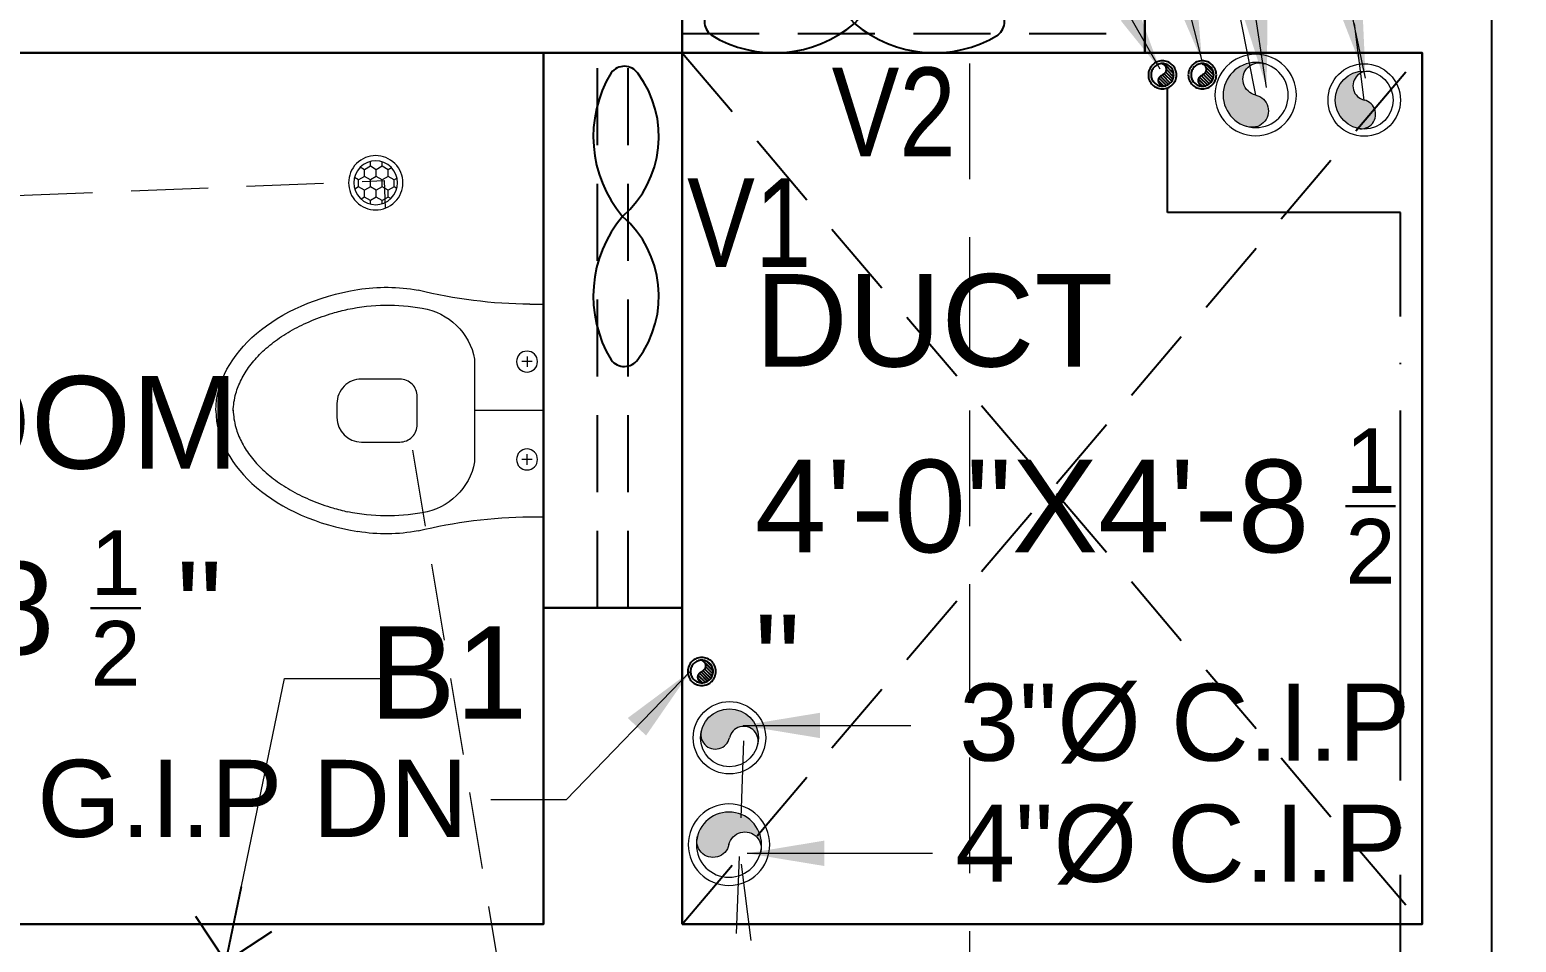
# Model space of a CAD drawing. Header units: feet. Extents: x 18471 to 30550, y -13540 to -11719.
# Drawn here: x 19065.3 to 19161.7, y -12815.5 to -12756.3 of the extents above; entities that cross this region are included whole.
import ezdxf

# ---------------------------------------------------------------- set-up
doc = ezdxf.new("R2010")
doc.units = ezdxf.units.FT
doc.header["$MEASUREMENT"] = 0
doc.header["$PDMODE"] = 2
doc.linetypes.add('ACAD_ISO04W100', pattern=[30, 24, -3, 0, -3])
doc.linetypes.add('DASHED', pattern=[0.75, 0.5, -0.25])
doc.layers.get('0').update_dxf_attribs({"lineweight": 30})
doc.layers.add('BLK_1_FLR_0_BLT_UP_AREA', color=25, linetype='Continuous', true_color=0x995f4c, plot=False)
for name, color, linetype in [('BLK_1_FLR_0_WATER_CLOSET', 7, 'Continuous'), ('BLK_1_FLR_1_VENTILATION_SHAFT', 7, 'Continuous'), ('W2', 173, 'Continuous')]:
    doc.layers.add(name, color=color, linetype=linetype)
for name, color, linetype, lineweight in [('center line', 253, 'ACAD_ISO04W100', 5), ('CWS', 94, 'Continuous', 9), ('DIM', 7, 'Continuous', 18), ('FIX', 212, 'Continuous', 13), ('JOINERY TEXT', 193, 'Continuous', 0), ('P-SOIL', 6, 'Continuous', 18), ('P-WASTE', 130, 'Continuous', 18), ('PL-C.W.S', 90, 'ACAD_ISO04W100', 25), ('SANTRY TEXT', 174, 'Continuous', 9), ('TEXT', 7, 'Continuous', 30), ('WALL', 10, 'Continuous', 30), ('wall 2', 7, 'Continuous', 40)]:
    doc.layers.add(name, color=color, linetype=linetype, lineweight=lineweight)
doc.styles.add('AR. TEXT 01', font='arialbd.ttf')
doc.styles.add('DIM TEXT', font='GOTHIC.TTF', dxfattribs={"height": 5})
doc.styles.add('p.h tex', font='techb___.ttf')
doc.styles.add('PLUMBING', font='gbeitc.shx', dxfattribs={"height": 550})
doc.styles.get("Standard").update_dxf_attribs({"font": 'ARIALN.TTF'})
doc.styles.add('TEX02', font='GARA.TTF')
doc.dimstyles.new('DIM 50', dxfattribs={"dimtxt": 6, "dimasz": 3, "dimexe": 6, "dimexo": 4, "dimgap": 0.3125, "dimtad": 1, "dimzin": 3, "dimdsep": 46, "dimlunit": 4, "dimtxsty": 'AR. TEXT 01', "dimblk": 'DOT', "dimcen": 0.09, "dimclrd": 5, "dimclre": 5, "dimclrt": 5, "dimazin": 0, "dimtfac": 0.8, "dimtofl": 0, "dimtmove": 1, "dimatfit": 3, "dimfxl": 6, "dimfxlon": 1, "dimfrac": 1, "dimtolj": 1, "dimtzin": 0, "dimlwd": -1, "dimlwe": -1, "dimarcsym": 1})
doc.dimstyles.new('STANDARD$7', dxfattribs={"dimtxt": 400, "dimasz": 400, "dimexe": 50, "dimexo": 0, "dimgap": 100, "dimtad": 0, "dimdec": 0, "dimzin": 0, "dimdsep": 46, "dimtxsty": 'PLUMBING', "dimcen": 0, "dimdle": 50, "dimse1": 1, "dimse2": 1, "dimclrd": 256, "dimclre": 63, "dimclrt": 256, "dimadec": 0, "dimazin": 0, "dimtfac": 1, "dimtdec": 0, "dimtofl": 0, "dimtmove": 0, "dimatfit": 3, "dimldrblk": 'OPEN90', "dimfxl": 1, "dimtolj": 1, "dimtzin": 0, "dimlwd": -1, "dimlwe": -1, "dimarcsym": 0})

# ---------------------------------------------------------------- blocks, each defined once
blk = doc.blocks.new('12')
at = {"layer": 'FIX'}
for p, q in [((-701.2182741824654, -5557.017367727114), (-700.3387544826254, -5557.017367727114)), ((-700.3387544826254, -5570.796895285763), (-700.3387544826254, -5557.017367727111)), ((-704.8047977895767, -5567.235120190694), (-704.8047977895476, -5560.579142822312)), ((-701.0652878435212, -5560.734213976486), (-701.7451987428065, -5560.734213976486)), ((-701.4052432931785, -5560.394258526851), (-701.4052432931785, -5561.074169426124)), ((-700.3387544826254, -5563.907131506439), (-704.8047977895767, -5563.907131506397)), ((-701.4052432931785, -5567.42000448603), (-701.4052432931785, -5566.740093586751)), ((-701.0652878435212, -5567.080049036391), (-701.7451987428065, -5567.080049036391)), ((-701.2182741824654, -5570.796895285763), (-700.3387544826254, -5570.796895285763))]:
    blk.add_line(p, q, dxfattribs=at)
blk.add_lwpolyline([(-712.1497537531537, -5561.867398808612), (-709.6567471224408, -5561.867398808612, -0.41421356237729), (-708.5235622902983, -5563.000583640755), (-708.5235622903856, -5564.813679372139, -0.4142135623731), (-709.6567471224698, -5565.946864204263), (-712.1497537531833, -5565.946864204263, -0.4142135623731), (-713.7362125181239, -5564.36040543929), (-713.7362125180953, -5563.453857573588, -0.4142135623731)], format="xyb", close=True, dxfattribs=at)
for centre in [(-701.4052432931785, -5560.734213976486), (-701.4052432931785, -5567.080049036391)]:
    blk.add_circle(centre, 0.6799108992754516, dxfattribs=at)
for centre, radius, start, end in [((-710.5406769642143, -5567.244126003526), 11.33184832125752, 79.49007648824306, 99.30249174385106), ((-700.9280559627223, -5525.492377540714), 31.52632602870197, 256.1521947672864, 269.4725514940628), ((-710.4565122468048, -5569.578356315684), 12.50465198921913, 79.62407940958462, 101.8576223431771), ((-708.8431805028521, -5561.337127315201), 4.108901973805473, 10.63045154221876, 81.05570109317694), ((-708.8431805028521, -5566.477135697676), 4.108901973805473, 278.9442989068231, 349.3695484577813), ((-710.4565122468048, -5558.235906697194), 12.50465198921913, 258.1423776568228, 280.3759205904153), ((-700.9280559627223, -5602.321885472165), 31.52632602869375, 90.5274485059372, 103.8478052327135), ((-710.5406769642143, -5560.570137009352), 11.33184832125752, 260.6975082561489, 280.509923511757)]:
    blk.add_arc(centre, radius, start, end, dxfattribs=at)
at = {"layer": 'FIX', "extrusion": (0, 0, -1)}
blk.add_ellipse((-709.8021428992215, -5563.90713150644), major_axis=(11.79681272561137, 0.2470124102429567), ratio=0.6837072603446404, start_param=3.172208634137442, end_param=4.507085132597111, dxfattribs=at)
at = {"layer": 'FIX'}
blk.add_ellipse((-709.8021428992215, -5563.90713150644), major_axis=(-11.79681272561139, 0.2470124102485022), ratio=0.6837072603446801, start_param=0.0306159805483357, end_param=1.365492479007639, dxfattribs=at)
for points in [[(-720.4657338394896, -5563.934130018051), (-720.4567195655251, -5563.555889204452), (-720.3989202250958, -5563.176570028174), (-720.205050534976, -5562.496764929917), (-720.0873757692752, -5562.196102588377), (-719.7867867128516, -5561.599997759111), (-719.6038267736438, -5561.304589690026), (-719.1727881596597, -5560.725781836019), (-718.9247012283884, -5560.442426064526), (-718.366202156583, -5559.895536285569), (-718.0558026442012, -5559.632032711599), (-717.3780074936802, -5559.132504613194), (-717.0106293970892, -5558.896495665109), (-716.2262356947175, -5558.458774139761), (-715.8092357419373, -5558.257068046651), (-714.9344690417636, -5557.893621703683), (-714.4767149203396, -5557.731883704633), (-713.6841620378543, -5557.498131765306), (-713.3577535494111, -5557.41404100517), (-713.0259730727702, -5557.340538190876)], [(-720.4657338394896, -5563.880132994832), (-720.4567195655251, -5564.258373808427), (-720.3989202250958, -5564.637692984709), (-720.205050534976, -5565.317498082966), (-720.0873757692752, -5565.618160424507), (-719.7867867128516, -5566.214265253769), (-719.6038267736438, -5566.509673322856), (-719.1727881596597, -5567.088481176863), (-718.9247012283884, -5567.371836948356), (-718.366202156583, -5567.918726727313), (-718.0558026442012, -5568.182230301282), (-717.3780074936802, -5568.681758399685), (-717.0106293970892, -5568.91776734777), (-716.2262356947175, -5569.355488873121), (-715.8092357419373, -5569.557194966232), (-714.9344690417636, -5569.920641309201), (-714.4767149203396, -5570.082379308246), (-713.6841620378543, -5570.316131247573), (-713.3577535494111, -5570.400222007709), (-713.0259730727702, -5570.473724822004)]]:
    blk.add_open_spline(points, degree=3, knots=[0.0306159805395294, 0.0306159805395294, 0.0306159805395294, 0.0306159805395294, 0.2075245876714172, 0.2075245876714172, 0.3481301639186261, 0.3481301639186261, 0.4887357401658351, 0.4887357401658351, 0.629341316413044, 0.629341316413044, 0.7699468926602528, 0.7699468926602528, 0.9105524689074616, 0.9105524689074616, 1.05115804515467, 1.05115804515467, 1.191763621401878, 1.191763621401878, 1.286675790713484, 1.286675790713484, 1.286675790713484, 1.286675790713484], dxfattribs=at)
blk = doc.blocks.new('_ArchTick')
at = {"color": 0, "linetype": 'ByBlock', "const_width": 0.15}
blk.add_lwpolyline([(-0.5, -0.5), (0.5, 0.5)], dxfattribs=at)
blk = doc.blocks.new('*D248')
at = {"layer": 'Defpoints', "color": 0, "ltscale": 5, "transparency": 16777216}
for p in [(19155.580826539, -12814.27760504755), (19156.580826539, -12817.77760504757), (19189.398480069, -12817.77760504757)]:
    blk.add_point(p, dxfattribs=at)
at = {"layer": 'DIM', "ltscale": 5, "transparency": 16777216}
for p, q in [((19180.398480069, -12814.27760504755), (19195.398480069, -12814.27760504755)), ((19189.398480069, -12814.27760504755), (19189.398480069, -12817.77760504757)), ((19180.398480069, -12817.77760504757), (19195.398480069, -12817.77760504757))]:
    blk.add_line(p, q, dxfattribs=at)
at = {"layer": 'DIM', "ltscale": 5, "transparency": 16777216, "xscale": 5, "yscale": 5, "zscale": 5}
for p, rotation in [((19189.398480069, -12814.27760504755), 90), ((19189.398480069, -12817.77760504757), 270)]:
    blk.add_blockref('_ArchTick', p, dxfattribs=dict(at, rotation=rotation))
at = {"layer": 'DIM', "ltscale": 5, "transparency": 16777216, "insert": (19184.21517515749, -12827.99543107656), "char_height": 6, "attachment_point": 5, "rotation": 90, "style": 'AR. TEXT 01'}
blk.add_mtext('\\A1;3{\\H0.8x;\\S1#2;}"', dxfattribs=at)
blk = doc.blocks.new('*D249')
at = {"layer": 'Defpoints', "color": 0, "ltscale": 5, "transparency": 16777216}
for p in [(19156.580826539, -12817.77760504757), (19156.580826539, -12947.77760504755), (19189.39848006898, -12947.77760504755)]:
    blk.add_point(p, dxfattribs=at)
at = {"layer": 'DIM', "ltscale": 5, "transparency": 16777216}
for p, q in [((19180.39848006898, -12817.77760504757), (19195.39848006898, -12817.77760504757)), ((19189.39848006898, -12817.77760504757), (19189.39848006898, -12947.77760504755)), ((19180.39848006898, -12947.77760504755), (19195.39848006898, -12947.77760504755))]:
    blk.add_line(p, q, dxfattribs=at)
at = {"layer": 'DIM', "ltscale": 5, "transparency": 16777216, "xscale": 5, "yscale": 5, "zscale": 5}
for p, rotation in [((19189.39848006898, -12817.77760504757), 90), ((19189.39848006898, -12947.77760504755), 270)]:
    blk.add_blockref('_ArchTick', p, dxfattribs=dict(at, rotation=rotation))
at = {"layer": 'DIM', "ltscale": 5, "transparency": 16777216, "insert": (19183.2642635464, -12903.42936844223), "char_height": 6, "attachment_point": 5, "rotation": 90, "style": 'AR. TEXT 01'}
blk.add_mtext('\\A1;10\'-10"', dxfattribs=at)
blk = doc.blocks.new('*D253')
at = {"layer": 'Defpoints', "color": 0, "ltscale": 5, "transparency": 16777216}
for p in [(19157.4495728135, -12487.77760504756), (19160.08082653909, -12955.77760504756), (19219.81440846909, -12955.77760504756)]:
    blk.add_point(p, dxfattribs=at)
at = {"layer": 'DIM', "ltscale": 5, "transparency": 16777216}
for p, q in [((19210.8144084691, -12487.77760504756), (19225.8144084691, -12487.77760504756)), ((19219.81440846909, -12487.77760504756), (19219.81440846909, -12955.77760504756)), ((19210.8144084691, -12955.77760504756), (19225.8144084691, -12955.77760504756))]:
    blk.add_line(p, q, dxfattribs=at)
at = {"layer": 'DIM', "ltscale": 5, "transparency": 16777216, "xscale": 5, "yscale": 5, "zscale": 5}
for p, rotation in [((19219.81440846909, -12487.77760504756), 90), ((19219.81440846909, -12955.77760504756), 270)]:
    blk.add_blockref('_ArchTick', p, dxfattribs=dict(at, rotation=rotation))
at = {"layer": 'DIM', "ltscale": 5, "transparency": 16777216, "insert": (19216.43642415804, -12721.77760504756), "char_height": 6, "attachment_point": 5, "rotation": 90, "style": 'AR. TEXT 01'}
blk.add_mtext('\\A1;39\'-0"', dxfattribs=at)
blk = doc.blocks.new('*D282')
at = {"layer": 'Defpoints', "color": 0, "transparency": 16777216}
for p in [(19157.73066726422, -12757.77760504755), (19157.73066726423, -12814.27760504755), (19189.02543078362, -12814.27760504755)]:
    blk.add_point(p, dxfattribs=at)
at = {"layer": 'DIM', "ltscale": 5, "transparency": 16777216}
for p, q in [((19180.02543078362, -12757.77760504755), (19195.02543078362, -12757.77760504755)), ((19189.02543078362, -12757.77760504755), (19189.02543078362, -12814.27760504755)), ((19180.02543078362, -12814.27760504755), (19195.02543078362, -12814.27760504755))]:
    blk.add_line(p, q, dxfattribs=at)
at = {"layer": 'DIM', "transparency": 16777216, "xscale": 5, "yscale": 5, "zscale": 5}
for p, rotation in [((19189.02543078362, -12757.77760504755), 90), ((19189.02543078362, -12814.27760504755), 270)]:
    blk.add_blockref('_ArchTick', p, dxfattribs=dict(at, rotation=rotation))
at = {"layer": 'DIM', "transparency": 16777216, "insert": (19183.84153078362, -12786.02760504755), "char_height": 6, "attachment_point": 5, "rotation": 90, "style": 'AR. TEXT 01'}
blk.add_mtext('\\A1;4\'-8{\\H0.800000x;\\S1#2;}"', dxfattribs=at)
blk = doc.blocks.new('*D283')
at = {"layer": 'Defpoints', "color": 0, "transparency": 16777216}
for p in [(19154.0456255918, -12753.27760504757), (19189.17403366323, -12753.27760504757), (19154.0456255918, -12757.77760504755)]:
    blk.add_point(p, dxfattribs=at)
at = {"layer": 'DIM', "ltscale": 5, "transparency": 16777216}
for p, q in [((19180.17403366323, -12753.27760504757), (19195.17403366323, -12753.27760504757)), ((19189.17403366323, -12757.77760504755), (19189.17403366323, -12753.27760504757)), ((19180.17403366323, -12757.77760504755), (19195.17403366323, -12757.77760504755))]:
    blk.add_line(p, q, dxfattribs=at)
at = {"layer": 'DIM', "transparency": 16777216, "xscale": 5, "yscale": 5, "zscale": 5}
for p, rotation in [((19189.17403366323, -12753.27760504757), 90), ((19189.17403366323, -12757.77760504755), 270)]:
    blk.add_blockref('_ArchTick', p, dxfattribs=dict(at, rotation=rotation))
at = {"layer": 'DIM', "transparency": 16777216, "insert": (19181.54713366302, -12743.34180953109), "char_height": 6, "attachment_point": 5, "rotation": 90, "style": 'AR. TEXT 01'}
blk.add_mtext('\\A1;4{\\H0.800000x;\\S1#2;}"', dxfattribs=at)
blk = doc.blocks.new('V V F F')
at = {"layer": 'P-SOIL'}
h = blk.add_hatch(color=256, dxfattribs=at)
edge = h.paths.add_edge_path()
edge.add_ellipse((-1174.897316543749, -1791.3298966888), major_axis=(1.414213562375234, 1.414213562375234), ratio=0.9999999999999499, start_angle=324.3817967229876, end_angle=414.3817953112706, ccw=False)
edge.add_ellipse((-1174.897316543744, -1791.329896688799), major_axis=(-1.414213562371475, 1.414213562371475), ratio=0.9999999999999051, start_angle=144.3817981341165, end_angle=234.38179672296718, ccw=False)
edge.add_ellipse((-1174.679076648762, -1792.307395880055), major_axis=(-0.7082137126540621, 0.7082137126540621), ratio=0.9999999999993141, start_angle=-32.414351506228286, end_angle=141.1779476256419, ccw=False)
edge.add_ellipse((-1175.115556434453, -1790.352397491549), major_axis=(-0.7082137126629422, 0.7082137126629423), ratio=0.9999999999987264, start_angle=147.585648493852, end_angle=321.1779422778182)
for radius in [2.499999999999999, 1.999999999999998]:
    blk.add_circle((-1174.897316543745, -1791.329896688808), radius, dxfattribs=at)
for centre, start, end in [((-1175.115556434463, -1790.352397491549), 282.5856484936799, 108.9933520330306), ((-1174.679076648769, -1792.307395880055), 102.5856484936798, 288.9933520330306)]:
    blk.add_arc(centre, 1.001565437499833, start, end, dxfattribs=at)
blk = doc.blocks.new('100')
at = {"layer": 'P-WASTE'}
blk.add_hatch(color=256, dxfattribs=at).paths.add_polyline_path([(0.3260249795212076, 1.973248008309383, 0.4142135551564638), (-1.973248001145293, 0.3260250230132442, 0.414213555159394), (-0.3260250724852085, -1.973247998235819, 0.9455893433159012), (-1.45519e-11, -5.457e-12, -0.9455892991167292)])
for radius in [2.499999999999999, 1.999999999999998]:
    blk.add_circle((2.12549e-09, -3.00588e-09), radius, dxfattribs=at)
for centre, start, end in [((0.21823989284348, 0.9774991942531398), 71.00664796697363, 257.4143515063175), ((-0.21823989285076, -0.97749919425223), 251.0066479669736, 77.41435150631733)]:
    blk.add_arc(centre, 1.001565437499833, start, end, dxfattribs=at)
blk = doc.blocks.new('_Dot')
at = {"color": 0, "linetype": 'ByBlock', "lineweight": -2}
blk.add_line((-0.5, 0), (-1, 0), dxfattribs=at)
at = {"color": 0, "linetype": 'ByBlock', "const_width": 0.5}
blk.add_lwpolyline([(-0.25, 0, 1), (0.25, 0, 1)], format="xyb", close=True, dxfattribs=at)
blk = doc.blocks.new('DF DF')
at = {"layer": 'PL-C.W.S', "ltscale": 2}
h = blk.add_hatch(dxfattribs=at)
h.set_pattern_fill('JIS_LC_20', color=256, scale=0.00030976, style=0)
h.set_pattern_definition([(135.0000000015881, (-713.6371133431317, -1892.405334894047), (0.0045997013275512, 0.0045997013272962), []), (135.0000000015881, (-713.6372434423317, -1892.405334894047), (0.0045997013275512, 0.0045997013272962), [])])
edge = h.paths.add_edge_path()
edge.add_ellipse((-1141.155969474507, -1786.047756641909), major_axis=(-0.0172638459292222, 3.67380965955e-05), ratio=0.9999999999448315, start_angle=109.7335148373989, end_angle=250.5103398213486)
edge.add_ellipse((-1141.150174988148, -1786.064019041909), major_axis=(-0.0325247972641925, 1.33438009235e-05), ratio=0.9999999999445645, start_angle=180.0235064780413, end_angle=270.02350647804116, ccw=False)
edge.add_ellipse((-1141.150174988148, -1786.064019041909), major_axis=(0.0325247727854484, 4.20759883691e-05), ratio=0.9999999999445631, start_angle=269.92587879808355, end_angle=359.9258787994174, ccw=False)
edge.add_ellipse((-1141.143692296203, -1786.080281441909), major_axis=(0.0175068814637724, 7.0747587468e-06), ratio=0.9999999999445439, start_angle=111.71059004010041, end_angle=248.24310202751678, ccw=False)
at = {"layer": 'PL-C.W.S', "ltscale": 2, "extrusion": (0, 0, -1)}
for centre, major_axis, ratio, start_param, end_param in [((-1141.150174988148, -1786.064019041909), (0.0403307360506055, 3.58698504617e-05), 0.99999999994456, 3.142482045763561, 9.425667352943147), ((-1141.150174988148, -1786.064019041909), (0.0325247258547981, 6.94492913112e-05), 0.9999999999445602, 3.14372792710681, 9.426913234286395), ((-1141.157000834208, -1786.047895540491), (0.0175068160262084, -4.83866055586e-05), 0.9999999999442701, -1.194234800505054, 1.188707069907176), ((-1141.143692296203, -1786.080281441909), (-0.0175068160262084, 4.83866055586e-05), 0.9999999999442701, -1.194234800505054, 1.188707069907176)]:
    blk.add_ellipse(centre, major_axis=major_axis, ratio=ratio, start_param=start_param, end_param=end_param, dxfattribs=at)
blk = doc.blocks.new('SDSD')
at = {"layer": 'P-WASTE'}
h = blk.add_hatch(dxfattribs=at)
h.set_pattern_fill('HONEY', color=1, scale=5, angle=89.99999999999999, style=0)
h.set_pattern_definition([(90, (-50211.70994705233, 107515.0274732832), (-0.9610410944236026, 1.664572011413838), [1.109714674275892, -2.219429348551784]), (210.0000000065067, (-50211.70994705233, 107515.0274732832), (-0.9610411007230739, -1.664572007776834), [1.109714674057612, -2.219429348115224]), (149.9999999934931, (-50211.70994705233, 107515.0274732832), (-1.922082195146676, 3.6370019e-09), [-2.219429348115224, 1.109714674057612])])
edge = h.paths.add_edge_path()
edge.add_ellipse((782.6991829816105, -7166.742797922514), major_axis=(2.510997668090563, 2.510997668090568), ratio=0.9999999999971002, start_angle=0, end_angle=360, ccw=False)
at = {"layer": 'P-WASTE', "extrusion": (0, 0, -1)}
for centre, major_axis, ratio, start_param, end_param in [((782.6991829816105, -7166.742797922309), (3.113637108428522, 3.113637108428522), 0.99999999999766, 3.141592653458931, 9.424777960638515), ((782.6991829816105, -7166.742797922514), (3.113637108428516, 3.113637108428521), 0.9999999999953298, 3.141592653458931, 9.424777960638515), ((782.6991829816105, -7166.742797922309), (2.510997668090565, 2.510997668090568), 0.9999999999971, 3.141592653459396, 9.424777960638982), ((782.6991829816105, -7166.742797922514), (2.510997668090565, 2.510997668090568), 0.9999999999971, 3.141592653459396, 9.424777960638982)]:
    blk.add_ellipse(centre, major_axis=major_axis, ratio=ratio, start_param=start_param, end_param=end_param, dxfattribs=at)
blk = doc.blocks.new('_Open90')
at = {"color": 0, "linetype": 'ByBlock', "lineweight": -2}
for p, q in [((-0.5, 0.5), (0, 0)), ((0, 0), (-1, 0)), ((0, 0), (-0.5, -0.5))]:
    blk.add_line(p, q, dxfattribs=at)
blk = doc.blocks.new('SWFEFF')
at = {"layer": 'wall 2', "color": 5, "lineweight": 25, "ltscale": 5}
for centre, radius, start, end in [((-258541.7183736895, -43834.97410130199), 26.47758639121562, 41.21677261851282, 126.6697224248475), ((-258501.8843248699, -43834.97410130199), 26.47758639121562, 53.33027757539385, 138.7832273808153), ((-258555.0844647887, -43817.11445744663), 4.170635699727545, 125.9138112812835, 232.2917208341556), ((-258488.5182337707, -43817.11445744663), 4.170635699727545, 307.7082791660243, 54.08618871891192), ((-258541.7183736895, -43794.13984514807), 30.71941671485702, 238.7922875635669, 310.417536066181), ((-258501.8843248699, -43794.13984514807), 30.71941671485702, 229.5824639336302, 301.2077124357013)]:
    blk.add_arc(centre, radius, start, end, dxfattribs=at)

msp = doc.modelspace()

# ---------------------------------------------------------------- linework, layer by layer
at = {"layer": 'BLK_1_FLR_0_BLT_UP_AREA', "color": 25, "elevation": 0.9581601431385401}
msp.add_lwpolyline([(18575.08082653883, -12532.77760504469), (18933.58082653883, -12532.77760504434), (18933.58082653902, -12487.77760504466), (19160.08082653883, -12487.77760504466), (19160.08082653902, -12955.77760504754), (19088.08082653902, -12955.77760504464), (19088.080826539, -13171.77760504757), (18701.08082653902, -13171.77760504764), (18701.080826539, -12955.77760504464), (18575.08082653883, -12955.77760504754), (18575.08082653842, -12532.77760504469)], dxfattribs=at)
at = {"layer": 'BLK_1_FLR_0_WATER_CLOSET', "color": 3, "elevation": 0.9581601431385401}
msp.add_lwpolyline([(19026.580826539, -12757.77760504754), (19098.580826539, -12757.77760504754), (19098.580826539, -12814.27760504754), (19026.580826539, -12814.27760504754)], close=True, dxfattribs=at)
at = {"layer": 'BLK_1_FLR_1_VENTILATION_SHAFT', "elevation": 0.9581601431385401}
msp.add_lwpolyline([(19107.580826539, -12814.27760504755), (19155.580826539, -12814.27760504755), (19155.580826539, -12757.77760504754), (19107.580826539, -12757.77760504754)], close=True, dxfattribs=at)
at = {"layer": 'center line'}
msp.add_line((19160.080826539, -13003.7776050476, 0.9581601431385401), (19160.080826539, -12374.06706500887, 0.9581601431385401), dxfattribs=at)
at = {"layer": 'P-SOIL', "linetype": 'DASHED', "ltscale": 10, "elevation": 0.9581601431385401}
for points in [[(19144.78401477103, -12760.52095911206), (19075.2926547249, -12407.43163382563)], [(19090.07640051877, -12783.54844497507), (19139.96141855495, -13082.37970231142)], [(19111.41523023004, -12810.38981948177), (19145.61161523591, -13082.37970231142)]]:
    msp.add_lwpolyline(points, dxfattribs=at)
at = {"layer": 'P-WASTE', "linetype": 'DASHED', "ltscale": 10, "elevation": 0.9581601431385401}
for points in [[(19151.82533044865, -12760.84374554645), (19106.96141855495, -12405.06713838733)], [(19041.85371821004, -12767.93935414116), (19088.25573171939, -12766.06706500892), (19088.3043951262, -12767.86145647854)], [(19111.56699927092, -12802.40017785216), (19104.16576302886, -12993.37411418538)]]:
    msp.add_lwpolyline(points, dxfattribs=at)
at = {"layer": 'PL-C.W.S', "elevation": 0.9581601431385401}
msp.add_lwpolyline([(18792.49608425358, -13334.06008942917), (18792.49608425358, -13286.57723253557), (19154.17934485308, -13286.57723253557), (19154.17934485308, -12768.13818214495), (19139.05976904724, -12768.13818214495), (19139.05976904724, -12760.08666333897)], dxfattribs=at)
at = {"layer": 'W2', "linetype": 'DASHED', "ltscale": 10}
for p, q in [((19107.580826539, -12756.52760504757, 0.9581601431385401), (19137.580826539, -12756.52760504757, 0.9581601431385401)), ((19102.080826539, -12793.77760504754, 0.9581601431385401), (19102.080826539, -12757.77760504757, 0.9581601431385401)), ((19104.080826539, -12793.77760504754, 0.9581601431385401), (19104.080826539, -12757.77760504757, 0.9581601431385401)), ((19107.580826539, -12814.27760504755, 0.9581601431385401), (19155.58082653898, -12757.77760504755, 0.9581601431385401)), ((19107.580826539, -12757.77760504757, 0.9581601431385401), (19155.58082653898, -12814.27760504755, 0.9581601431385401))]:
    msp.add_line(p, q, dxfattribs=at)
at = {"layer": 'WALL', "color": 3, "linetype": 'DASHED', "lineweight": 13, "ltscale": 15}
msp.add_line((19126.21740476835, -12398.48272398017, 0.9581601431385401), (19126.21740476835, -13153.3733029975, 0.9581601431385401), dxfattribs=at)
at = {"layer": 'WALL'}
for p, q in [((19107.580826539, -12757.77760504757, 0.9581601431385401), (19107.580826539, -12753.27760504757, 0.9581601431385401)), ((19137.580826539, -12757.77760504757, 0.9581601431385401), (19137.580826539, -12753.27760504757, 0.9581601431385401)), ((19026.580826539, -12757.77760504754, 0.9581601431385401), (19098.580826539, -12757.77760504755, 0.9581601431385401)), ((19098.580826539, -12814.27760504754, 0.9581601431385401), (19098.580826539, -12757.77760504755, 0.9581601431385401)), ((19098.580826539, -12757.77760504755, 0.9581601431385401), (19107.580826539, -12757.77760504757, 0.9581601431385401)), ((19107.580826539, -12814.27760504755, 0.9581601431385401), (19107.580826539, -12757.77760504757, 0.9581601431385401)), ((19107.580826539, -12757.77760504755, 0.9581601431385401), (19155.58082653898, -12757.77760504755, 0.9581601431385401)), ((19155.580826539, -12814.27760504757, 0.9581601431385401), (19155.580826539, -12757.77760504755, 0.9581601431385401)), ((19107.580826539, -12793.77760504754, 0.9581601431385401), (19098.580826539, -12793.77760504754, 0.9581601431385401)), ((19098.580826539, -12814.27760504754, 0.9581601431385401), (19031.080826539, -12814.27760504754, 0.9581601431385401)), ((19155.58082653898, -12814.27760504755, 0.9581601431385401), (19107.580826539, -12814.27760504755, 0.9581601431385401))]:
    msp.add_line(p, q, dxfattribs=at)

# ---------------------------------------------------------------- block references
at = {"layer": 'FIX', "xscale": -1, "rotation": 180}
msp.add_blockref('12', (19798.91958102162, -18344.88557229027, 0.9581601431385401), dxfattribs=at)
at = {"layer": 'P-SOIL', "xscale": -1.056521739650629, "yscale": 1.056521739184969, "zscale": 1.056521739115739}
msp.add_blockref('V V F F', (17903.47945798536, -10867.94198120837, 0.9581601431385401), dxfattribs=at)
at = {"layer": 'P-SOIL', "xscale": -1.056521739650629, "yscale": 1.056521739184969, "zscale": 1.056521739115739, "rotation": 270}
msp.add_blockref('V V F F', (21003.19281939941, -11567.82211398421, 0.9581601431385401), dxfattribs=at)
at = {"layer": 'P-WASTE'}
for name, p, xscale, yscale, zscale in [('100', (19151.82533044665, -12760.84374554362, 0.9581601431385401), 0.9400695655276597, 0.9400695655276597, 0.9400695655276597), ('SDSD', (18774.61859543383, -9899.510576124701, 0.9581601431385401), 0.3999999999941799, 0.3999999999941799, 0.3999999999941799)]:
    msp.add_blockref(name, p, dxfattribs=dict(at, xscale=xscale, yscale=yscale, zscale=zscale))
at = {"layer": 'P-WASTE', "xscale": 0.9400695655276597, "yscale": 0.9400695655276597, "zscale": 0.9400695655276597, "rotation": 270}
msp.add_blockref('100', (19110.64808202807, -12802.19501717092, 0.9581601431385401), dxfattribs=at)
at = {"layer": 'PL-C.W.S', "xscale": 22.60173912992468, "yscale": 22.60173912992468, "zscale": 22.60173912992468}
for p in [(44930.7086558358, 27608.94038577385, 0.9581601431385401), (44933.30127170969, 27608.94038577385, 0.9581601431385401), (44900.83134230594, 27570.25453864658, 0.9581601431385401)]:
    msp.add_blockref('DF DF', p, dxfattribs=at)
at = {"layer": 'TEXT', "lineweight": 18, "xscale": 0.25981214408161, "yscale": 0.25981214408161, "zscale": 0.25981214408161}
msp.add_blockref('SWFEFF', (86285.86285855169, -1371.546956148206, 0.9581601431385401), dxfattribs=at)
at = {"layer": 'TEXT', "lineweight": 18, "xscale": 0.25981214408161, "yscale": 0.25981214408161, "zscale": 0.25981214408161, "rotation": 270}
msp.add_blockref('SWFEFF', (30488.04420345543, -79935.49084060981, 0.9581601431385401), dxfattribs=at)

# ---------------------------------------------------------------- texts
at = {"layer": 'CWS', "ltscale": 0.2, "insert": (19048.50154692163, -12809.62752590592, 0.9581601431385401), "char_height": 5, "width": 53.92359098510496, "attachment_point": 7, "style": 'p.h tex'}
msp.add_mtext('\\A1;{\\fArial|b0|i0|c0|p34;\\H0.7x;\\S1#2;\\H1.429x;"\\H1x; %%C G.I.P DN}', dxfattribs=at)
at = {"layer": 'JOINERY TEXT', "char_height": 5.75, "width": 20.94494535614012, "attachment_point": 1}
for s, insert in [('\\A1;V2', (19117.27552117739, -12758.73375662728, 0.9581601431385401)), ('\\A1;V1', (19107.90093998399, -12765.9256957586, 0.9581601431385401))]:
    msp.add_mtext(s, dxfattribs=dict(at, insert=insert))
at = {"layer": 'JOINERY TEXT', "ltscale": 25, "insert": (19087.29211353857, -12794.96770183164, 0.9581601431385401), "char_height": 6, "width": 8.05567011190942, "attachment_point": 1, "style": 'DIM TEXT'}
msp.add_mtext('\\A1;{\\fArial|b0|i0|c0|p34;B1}', dxfattribs=at)
at = {"layer": 'SANTRY TEXT', "color": 5, "ltscale": 25, "char_height": 5, "width": 68.77202682150889, "attachment_point": 3, "style": 'DIM TEXT'}
for s, insert in [('\\A1;{\\fArial|b0|i0|c0|p34;3"%%C C.I.P}', (19154.80645761745, -12798.68573665398, 0.9581601431385401)), ('\\A1;{\\fArial|b0|i0|c0|p34;4"%%C C.I.P}', (19154.56022971049, -12806.53792092063, 0.9581601431385401))]:
    msp.add_mtext(s, dxfattribs=dict(at, insert=insert))
at = {"layer": 'TEXT', "char_height": 6, "attachment_point": 1, "style": 'TEX02'}
for s, insert, width in [('\\A1;{\\fArial|b0|i0|c0|p34;DUCT\\P4\'-0"X4\'-8 \\H0.7x;\\S1/2;\\H1.42857x; "}', (19112.27932522445, -12772.12755922235, 0.9581601431385401), 43.30150131454864), ('\\A1;{\\fArial|b0|i0|c0|p34;PWD.ROOM\\P6\'-0"X4\'-8 \\H0.7x;\\S1/2;\\H1.42857x; "}', (19030.86891160888, -12778.74407977915, 0.9581601431385401), 122.3871354138555)]:
    msp.add_mtext(s, dxfattribs=dict(at, insert=insert, width=width))

# ---------------------------------------------------------------- dimensions: what is measured, and where the dimension line sits
at = {"layer": 'DIM', "ltscale": 5}
for base, p1, p2, picture, middle in [((19219.81440846909, -12955.77760504756, 0.9581601431385401), (19157.44957281349, -12487.77760504756, 0.9581601431385401), (19160.08082653908, -12955.77760504755, 0.9581601431385401), '*D253', (19216.43642415804, -12721.77760504756, 0.9581601431385401)), ((19189.02543078362, -12814.27760504755, 0.9581601431385401), (19157.73066726422, -12757.77760504755, 0.9581601431385401), (19157.73066726423, -12814.27760504755, 0.9581601431385401), '*D282', (19183.84153078362, -12786.02760504755, 0.9581601431385401))]:
    dim = msp.add_linear_dim(base=base, p1=p1, p2=p2, angle=90, dimstyle='DIM 50', override={"dimtxt": 6, "dimasz": 5, "dimblk": 'ArchTick', "dimclrd": 256, "dimclre": 256, "dimclrt": 256, "dimfxl": 9}, dxfattribs=at)
    dim.commit()
    dim.dimension.update_dxf_attribs({"geometry": picture, "text_midpoint": middle})
for base, p1, p2, picture, middle in [((19189.17403366323, -12753.27760504757, 0.9581601431385401), (19154.0456255918, -12757.77760504755, 0.9581601431385401), (19154.0456255918, -12753.27760504757, 0.9581601431385401), '*D283', (19186.67403366302, -12743.34180953109, 0.9581601431385401)), ((19189.398480069, -12817.77760504757, 0.9581601431385401), (19155.580826539, -12814.27760504755, 0.9581601431385401), (19156.580826539, -12817.77760504757, 0.9581601431385401), '*D248', (19189.39848006882, -12827.99543107656, 0.9581601431385401)), ((19189.39848006898, -12947.77760504755, 0.9581601431385401), (19156.580826539, -12817.77760504757, 0.9581601431385401), (19156.580826539, -12947.77760504755, 0.9581601431385401), '*D249', (19186.64020147273, -12903.42936844223, 0.9581601431385401))]:
    dim = msp.add_linear_dim(base=base, p1=p1, p2=p2, angle=90, dimstyle='DIM 50', override={"dimtxt": 6, "dimasz": 5, "dimblk": 'ArchTick', "dimclrd": 256, "dimclre": 256, "dimclrt": 256, "dimfxl": 9}, dxfattribs=at)
    dim.commit()
    dim.dimension.update_dxf_attribs({"geometry": picture, "text_midpoint": middle, "dimtype": 160})

# ---------------------------------------------------------------- leaders
at = {"layer": 'JOINERY TEXT', "ltscale": 25}
msp.add_leader([(19077.97753335198, -12816.73059543836, 0.9581601431385401), (19081.77315432103, -12798.36302121115, 0.9581601431385401), (19088.34959691995, -12798.35802638879, 0.9581601431385401)], dimstyle='STANDARD$7', override={"dimasz": 5}, dxfattribs=at)
at = {"layer": 'P-SOIL', "ltscale": 10}
for points, override in [([(19151.91325801355, -12759.41701276678, 0.9581601431385401), (19144.46197201121, -12724.19448713916, 0.9581601431385401), (19135.98617028467, -12724.19448713916, 0.9581601431385401)], {"dimasz": 6, "dimgap": 2.5, "dimtad": 0}), ([(19145.49319762583, -12760.03092963585, 0.9581601431385401), (19141.21067140519, -12731.78960865393, 0.9581601431385401), (19136.20489982609, -12731.78960865393, 0.9581601431385401)], {"dimasz": 6, "dimgap": 2.5, "dimtad": 0}), ([(19141.3001607022, -12758.3013763574, 0.9581601431385401), (19137.01880095707, -12741.21119270941, 0.9581601431385401), (19131.60999481206, -12741.21119270941, 0.9581601431385401)], {"dimasz": 6, "dimtad": 0}), ([(19138.57581669379, -12758.84822340707, 0.9581601431385401), (19133.16969512873, -12749.31110358809, 0.9581601431385401), (19129.43871901665, -12749.31110358809, 0.9581601431385401)], {"dimasz": 4, "dimtad": 0}), ([(19108.11773768514, -12797.88794840543, 0.9581601431385401), (19100.05967295546, -12806.2305589765, 0.9581601431385401), (19095.15814593621, -12806.2305589765, 0.9581601431385401)], {"dimasz": 5, "dimtad": 0}), ([(19111.52608602926, -12801.39698508613, 0.9581601431385401), (19122.40743613869, -12801.39698508613, 0.9581601431385401)], {"dimasz": 5, "dimtad": 0}), ([(19111.79624435377, -12809.68975093105, 0.9581601431385401), (19123.80779388212, -12809.68975093105, 0.9581601431385401)], {"dimasz": 5, "dimtad": 0})]:
    msp.add_leader(points, dimstyle='DIM 50', override=override, dxfattribs=at)

doc.saveas('drawing.dxf')
